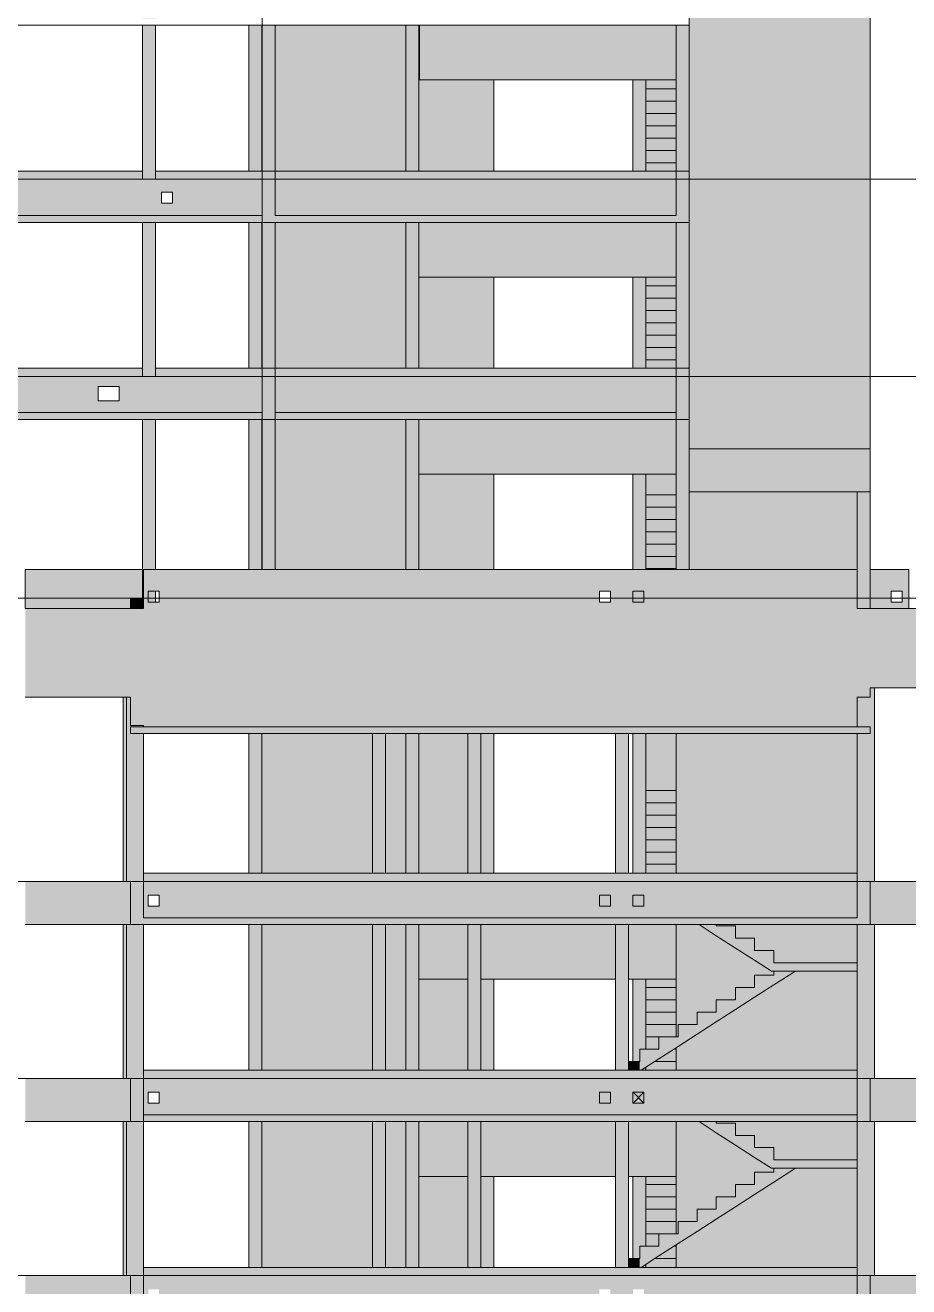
# Model space of a CAD drawing. Header units: centimetres. Extents: x -2136 to 34701, y -1430 to 84208.
# Drawn here: x 3988 to 5279, y 75527 to 77370 of the extents above; entities that cross this region are included whole.
import ezdxf

# ---------------------------------------------------------------- set-up
doc = ezdxf.new("R2010")
doc.units = ezdxf.units.CM
doc.linetypes.add('Centro', pattern=[3.175, 0.635, -0.47625, 1.5875, -0.47625])
for name, color, linetype, lineweight in [('A-FLOR', 7, 'Continuous', 18), ('A-FLOR-LEVL', 7, 'Continuous', 9), ('A-GENM', 7, 'Continuous', 18), ('A-WALL', 7, 'Continuous', 25), ('S-BEAM', 7, 'Continuous', 18), ('S-COLS', 7, 'Continuous', 18), ('S-STRS', 7, 'Continuous', 18)]:
    doc.layers.add(name, color=color, linetype=linetype, lineweight=lineweight)

# ---------------------------------------------------------------- blocks, each defined once
blk = doc.blocks.new('PED_FURO_RETANGULAR_R04_2020 _INSTÂNCIA_ - FURO RET-3648664-CT 004 K - CORTE ESQ_ 5PAV')
at = {"layer": 'A-GENM', "lineweight": 9}
for p, q in [((343, 75795), (327, 75811)), ((327, 75795), (343, 75811))]:
    blk.add_line(p, q, dxfattribs=at)

msp = doc.modelspace()

# ---------------------------------------------------------------- hatches: boundary and pattern name
at = {"layer": 'A-FLOR', "true_color": 0xc0c0c0}
for points in [[(3429.47, 77082), (4334.47, 77082), (4333.97, 77092), (3429.47, 77092)], [(4562.97, 77082), (4939.47, 77082), (4939.47, 77092), (4353.47, 77092), (4353.47, 77082), (4543.97, 77082)], [(3469.47, 76794), (4334.47, 76794), (4333.97, 76804), (3429.47, 76804), (3429.47, 76794)], [(4939.47, 76794), (4939.47, 76804), (4353.47, 76804), (4353.47, 76794), (4907.61, 76794)], [(5111.64, 76056), (5203.97, 76056), (5203.97, 76066), (4160.97, 76066), (4160.97, 76056), (5095.81, 76056)], [(5203.97, 75768), (5203.97, 75778), (4160.97, 75778), (4160.97, 75768), (5189.9, 75768)]]:
    msp.add_hatch(color=9, dxfattribs=at).paths.add_polyline_path(points, flags=0)
at = {"layer": 'A-FLOR', "true_color": 0xff8040}
msp.add_hatch(color=11, dxfattribs=at).paths.add_polyline_path([(5095.81, 76335), (5222.97, 76335), (5222.97, 76345), (4141.97, 76345), (4141.97, 76335), (4907.61, 76335)], flags=0)
at = {"layer": 'S-BEAM', "true_color": 0xc0c0c0}
for points in [[(4672.97, 77290), (4939.47, 77290), (4939.47, 77370), (4564.24, 77370), (4564.24, 77290), (4591.54, 77290)], [(3551.23, 77092), (4159.47, 77092), (4159.47, 77157), (3488.47, 77157), (3488.47, 77092), (3496.13, 77092)], [(4353.47, 77082), (4353.47, 77157), (4334.47, 77157), (4334.47, 77082), (4343.02, 77082)], [(4543.97, 77092), (4939.47, 77092), (4939.47, 77157), (4353.47, 77157), (4353.47, 77092), (4531.21, 77092)], [(4958.47, 77082), (4958.47, 77157), (4939.47, 77157), (4939.47, 77082)], [(4939.47, 77002), (4939.47, 77082), (4562.97, 77082), (4562.97, 77002), (4915.34, 77002)], [(4333.97, 76804), (4334.47, 76804), (4333.97, 76869), (4178.47, 76869), (4178.47, 76804)], [(4343.02, 76794), (4353.47, 76794), (4353.47, 76869), (4334.47, 76869), (4334.47, 76794)], [(4353.47, 76804), (4939.47, 76804), (4939.47, 76869), (4353.47, 76869), (4353.47, 76857)], [(4949.47, 76794), (4958.47, 76794), (4958.47, 76869), (4939.47, 76869), (4939.47, 76794)], [(4939.47, 76714), (4939.47, 76794), (4562.97, 76794), (4562.97, 76714), (4907.61, 76714)], [(4958.47, 76688), (5203.97, 76688), (5203.97, 76751), (4958.47, 76751), (4958.47, 76721.59)], [(5222.97, 76688), (5222.97, 76751), (5203.97, 76751), (5203.97, 76688)], [(4141.97, 76056), (4141.97, 76119), (3987.97, 76119), (3987.97, 76056), (4130.97, 76056)], [(4154.82, 76056), (4160.97, 76056), (4160.97, 76119), (4141.97, 76119), (4141.97, 76056)], [(5222.97, 76056), (5222.97, 76119), (5203.97, 76119), (5203.97, 76056)], [(5284, 76056), (5376.97, 76056), (5376.97, 76119), (5222.97, 76119), (5222.97, 76056)], [(4141.97, 75768), (4141.97, 75831), (3987.97, 75831), (3987.97, 75768), (4032.77, 75768)], [(4160.97, 75768), (4160.97, 75831), (4141.97, 75831), (4141.97, 75768), (4154.82, 75768)], [(5222.97, 75768), (5222.97, 75831), (5203.97, 75831), (5203.97, 75768)], [(5222.97, 75768), (5376.97, 75768), (5376.97, 75831), (5222.97, 75831), (5222.97, 75778)], [(4141.97, 75480.01), (4141.97, 75543.01), (3987.97, 75543.01), (3987.97, 75480.01), (4032.77, 75480.01)], [(4154.82, 75480.01), (4160.97, 75480.01), (4160.97, 75543.01), (4141.97, 75543.01), (4141.97, 75480.01)], [(5222.97, 75480.01), (5222.97, 75543.01), (5203.97, 75543.01), (5203.97, 75480.01)], [(5222.97, 75480.01), (5376.97, 75480.01), (5376.97, 75543.01), (5222.97, 75543.01), (5222.97, 75490.01)]]:
    msp.add_hatch(color=9, dxfattribs=at).paths.add_polyline_path(points, flags=0)
h = msp.add_hatch(color=9, dxfattribs=at)
h.paths.add_polyline_path([(4178.47, 77092), (4334.47, 77092), (4333.97, 77157), (4178.47, 77157), (4178.47, 77110)], flags=0)
h.paths.add_polyline_path([(4187.33, 77110), (4187.33, 77126), (4203.33, 77126), (4203.33, 77110)], flags=0)
h = msp.add_hatch(color=9, dxfattribs=at)
h.paths.add_polyline_path([(4135.36, 76804), (4159.47, 76804), (4159.47, 76869), (3488.47, 76869), (3488.47, 76804), (4094.38, 76804)], flags=0)
h.paths.add_polyline_path([(4125.38, 76821), (4094.38, 76821), (4094.38, 76842), (4125.38, 76842), (4125.38, 76821.87)], flags=0)
at = {"layer": 'S-BEAM', "true_color": 0xff8040}
for points in [[(4141.97, 76518), (4141.97, 76533), (4159.47, 76533), (4159.47, 76575), (3987.97, 76575), (3987.97, 76518), (4135.97, 76518)], [(4141.97, 76388), (4141.97, 76518), (3987.97, 76518), (3987.97, 76388)], [(4154.82, 76347), (4160.97, 76347), (4160.97, 76518), (4141.97, 76518), (4141.97, 76347)], [(5203.97, 76388), (5222.97, 76388), (5222.97, 76518), (5203.97, 76518), (5203.97, 76397.76)], [(5284, 76402), (5376.97, 76402), (5376.97, 76518), (5222.97, 76518), (5222.97, 76402)]]:
    msp.add_hatch(color=11, dxfattribs=at).paths.add_polyline_path(points, flags=0)
h = msp.add_hatch(color=11, dxfattribs=at)
h.paths.add_polyline_path([(5184.34, 76345), (5203.97, 76345), (5203.97, 76575), (4160.97, 76575), (4160.97, 76345), (5095.81, 76345)], flags=0)
h.paths.add_polyline_path([(4827.18, 76527), (4827.18, 76543), (4843.18, 76543), (4843.18, 76527)], flags=0)
h.paths.add_polyline_path([(4876.18, 76527), (4876.18, 76543), (4892.18, 76543), (4892.18, 76527)], flags=0)
h.paths.add_polyline_path([(4167.68, 76527), (4167.68, 76543), (4183.68, 76543), (4183.68, 76527), (4177.85, 76527)], flags=0)
h = msp.add_hatch(color=11, dxfattribs=at)
h.paths.add_polyline_path([(5279.23, 76518), (5279.23, 76575), (5222.97, 76575), (5222.97, 76518), (5263.87, 76518)], flags=0)
h.paths.add_polyline_path([(5269.72, 76527), (5253.72, 76527), (5253.72, 76543), (5269.72, 76543), (5269.72, 76533)], flags=0)
at = {"layer": 'S-BEAM', "true_color": 0xc0c0c0}
h = msp.add_hatch(color=9, dxfattribs=at)
h.paths.add_polyline_path([(5095.81, 76066), (5203.97, 76066), (5203.97, 76131), (4160.97, 76131), (4160.97, 76066), (5088.49, 76066)], flags=0)
h.paths.add_polyline_path([(4167.68, 76083), (4167.68, 76099), (4183.68, 76099), (4183.68, 76083)], flags=0)
h.paths.add_polyline_path([(4876.18, 76083), (4876.18, 76099), (4892.18, 76099), (4892.18, 76083)], flags=0)
h.paths.add_polyline_path([(4843.18, 76083), (4827.18, 76083), (4827.18, 76099), (4843.18, 76099)], flags=0)
h = msp.add_hatch(color=9, dxfattribs=at)
h.paths.add_polyline_path([(4634.97, 75976), (4634.97, 76056), (4562.97, 76056), (4562.97, 75976), (4591.54, 75976)], flags=0)
h.paths.add_polyline_path([(4850.47, 75976), (4850.47, 76056), (4653.97, 76056), (4653.97, 75976), (4719.41, 75976)], flags=0)
h.paths.add_polyline_path([(4939.47, 75976), (4939.47, 76056), (4869.47, 76056), (4869.47, 75976), (4907.61, 75976)], flags=0)
h.paths.add_polyline_path([(4827.18, 76083), (4843.18, 76083), (4843.18, 76099), (4827.18, 76099), (4827.18, 76084.2)], flags=0)
h.paths.add_polyline_path([(4892.18, 76083), (4892.18, 76099), (4876.18, 76099), (4876.18, 76083)], flags=0)
h = msp.add_hatch(color=9, dxfattribs=at)
h.paths.add_polyline_path([(4543.97, 75778), (5203.97, 75778), (5203.97, 75843), (4160.97, 75843), (4160.97, 75778), (4531.21, 75778)], flags=0)
h.paths.add_polyline_path([(4876.18, 75795), (4876.18, 75811), (4892.18, 75811), (4892.18, 75795)], flags=0)
h.paths.add_polyline_path([(4183.68, 75795), (4167.68, 75795), (4167.68, 75811), (4183.68, 75811)], flags=0)
h.paths.add_polyline_path([(4843.18, 75795), (4827.18, 75795), (4827.18, 75811), (4843.18, 75811)], flags=0)
h = msp.add_hatch(color=9, dxfattribs=at)
h.paths.add_polyline_path([(4892.18, 75688), (4939.47, 75688), (4939.47, 75768), (4869.47, 75768), (4869.47, 75688), (4876.18, 75688)], flags=0)
h.paths.add_polyline_path([(4653.97, 75688), (4850.47, 75688), (4850.47, 75768), (4653.97, 75768), (4653.97, 75749.33)], flags=0)
h.paths.add_polyline_path([(4591.54, 75688), (4634.97, 75688), (4634.97, 75768), (4562.97, 75768), (4562.97, 75688), (4584.79, 75688)], flags=0)
h.paths.add_polyline_path([(4827.18, 75795), (4843.18, 75795), (4843.18, 75811), (4827.18, 75811), (4827.18, 75796.2)], flags=0)
h.paths.add_polyline_path([(4892.18, 75795), (4892.18, 75811), (4876.18, 75811), (4876.18, 75795)], flags=0)
h = msp.add_hatch(color=9, dxfattribs=at)
h.paths.add_polyline_path([(4543.97, 75490.01), (5203.97, 75490.01), (5203.97, 75555.01), (4160.97, 75555.01), (4160.97, 75490.01), (4531.21, 75490.01)], flags=0)
h.paths.add_polyline_path([(4827.18, 75507.01), (4827.18, 75523.01), (4843.18, 75523.01), (4843.18, 75507.01)], flags=0)
h.paths.add_polyline_path([(4183.68, 75507.01), (4167.68, 75507.01), (4167.68, 75523.01), (4183.68, 75523.01)], flags=0)
h.paths.add_polyline_path([(4892.18, 75507.01), (4876.18, 75507.01), (4876.18, 75523.01), (4892.18, 75523.01)], flags=0)
at = {"layer": 'S-COLS', "true_color": 0xc0c0c0}
h = msp.add_hatch(color=9, dxfattribs=at)
h.paths.add_polyline_path([(4159.47, 77145), (4178.47, 77145), (4178.47, 77370), (4159.47, 77370), (4159.47, 77157)], flags=0)
h.paths.add_polyline_path([(4159.47, 77380), (4178.47, 77380.28), (4178.47, 77433), (4159.47, 77433)], flags=0)
for points in [[(5222.97, 77145), (5222.97, 77433), (4958.47, 77433), (4958.47, 77145), (5095.81, 77145)], [(4315.98, 77157), (4333.97, 77157), (4333.97, 77370), (4314.97, 77370), (4314.97, 77157)], [(4334.47, 77157), (4353.47, 77157), (4353.47, 77370), (4334.47, 77370), (4334.47, 77318.22)], [(4531.21, 77157), (4543.97, 77157), (4543.97, 77370), (4353.47, 77370), (4353.47, 77157), (4438.19, 77157)], [(4543.97, 77157), (4562.97, 77157), (4562.97, 77370), (4543.97, 77370), (4543.97, 77243.25)], [(4564.24, 77157), (4672.97, 77157), (4672.97, 77290), (4564.24, 77290), (4564.24, 77370), (4562.97, 77370), (4562.97, 77157)], [(4939.47, 77157), (4958.47, 77157), (4958.47, 77370), (4939.47, 77370), (4939.47, 77318.22)], [(4893.95, 77157), (4894.97, 77157), (4894.97, 77290), (4875.97, 77290), (4875.97, 77157)], [(4894.97, 77277), (4939.47, 77277), (4939.47, 77290), (4894.97, 77290)], [(5222.97, 76857), (5222.97, 77145), (4958.47, 77145), (4958.47, 76857), (5095.81, 76857)], [(4333.97, 76869), (4333.97, 77082), (4314.97, 77082), (4314.97, 76869), (4332.95, 76869)], [(4353.47, 76869), (4353.47, 77082), (4334.47, 77082), (4334.47, 76869), (4343.02, 76869)], [(4561.95, 76869), (4562.97, 76869), (4562.97, 77082), (4543.97, 77082), (4543.97, 76869)], [(4957.45, 76869), (4958.47, 76869), (4958.47, 77082), (4939.47, 77082), (4939.47, 76869)], [(4672.97, 76869), (4672.97, 77002), (4562.97, 77002), (4562.97, 76869)], [(4875.97, 76869), (4894.97, 76869), (4894.97, 77002), (4875.97, 77002), (4875.97, 76881)], [(4894.97, 76989), (4939.47, 76989), (4939.47, 77002), (4894.97, 77002)], [(4331.39, 76575), (4333.97, 76575), (4333.97, 76794), (4314.97, 76794), (4314.97, 76575)], [(4334.47, 76575), (4353.47, 76575), (4353.47, 76794), (4334.47, 76794), (4334.47, 76581.85)], [(4562.97, 76575), (4562.97, 76794), (4543.97, 76794), (4543.97, 76575)], [(4939.47, 76575), (4958.47, 76575), (4958.47, 76794), (4939.47, 76794), (4939.47, 76581.85)], [(4562.97, 76575), (4672.97, 76575), (4672.97, 76714), (4562.97, 76714), (4562.97, 76581.85)], [(4894.97, 76684), (4939.47, 76684), (4939.47, 76714), (4894.97, 76714)], [(5203.97, 76518), (5222.97, 76518), (5222.97, 76688), (5203.97, 76688), (5203.97, 76519.01)], [(4135.97, 75831), (4135.97, 76056), (4130.97, 76056), (4130.97, 75831)], [(4160.97, 75831), (4160.97, 76056), (4135.97, 76056), (4135.97, 75831), (4154.82, 75831)], [(4314.97, 75843), (4333.97, 75843), (4333.97, 76056), (4314.97, 76056), (4314.97, 75845.49)], [(4495.47, 75843), (4514.47, 75843), (4514.47, 76056), (4495.47, 76056), (4495.47, 75845.49)], [(4561.95, 75843), (4562.97, 75843), (4562.97, 76056), (4543.97, 76056), (4543.97, 75843)], [(4652.95, 75843), (4653.97, 75843), (4653.97, 76056), (4634.97, 76056), (4634.97, 75843)], [(4868.45, 75843), (4869.47, 75843), (4869.47, 76056), (4850.47, 76056), (4850.47, 75843)], [(5222.97, 75831), (5228.97, 75831), (5228.97, 76056), (5203.97, 76056), (5203.97, 75831)], [(4894.97, 75964), (4939.47, 75964), (4939.47, 75976), (4894.97, 75976)], [(4130.97, 75543.01), (4135.97, 75543.01), (4135.97, 75768), (4130.97, 75768), (4130.97, 75661.4)], [(4141.97, 75543.01), (4160.97, 75543.01), (4160.97, 75768), (4135.97, 75768), (4135.97, 75543.01)], [(4333.97, 75555.01), (4333.97, 75768), (4314.97, 75768), (4314.97, 75555.01), (4332.95, 75555.01)], [(4514.47, 75555.01), (4514.47, 75768), (4495.47, 75768), (4495.47, 75555.01), (4513.45, 75555.01)], [(4561.95, 75555.01), (4562.97, 75555.01), (4562.97, 75768), (4543.97, 75768), (4543.97, 75555.01)], [(4652.95, 75555.01), (4653.97, 75555.01), (4653.97, 75768), (4634.97, 75768), (4634.97, 75555.01)], [(4868.45, 75555.01), (4869.47, 75555.01), (4869.47, 75768), (4850.47, 75768), (4850.47, 75555.01)], [(5203.97, 75543.01), (5228.97, 75543.01), (5228.97, 75768), (5203.97, 75768), (5203.97, 75555.01)], [(4894.97, 75676), (4939.47, 75676), (4939.47, 75688), (4894.97, 75688)]]:
    msp.add_hatch(color=9, dxfattribs=at).paths.add_polyline_path(points, flags=0)
h = msp.add_hatch(color=9, dxfattribs=at)
h.paths.add_polyline_path([(4178.47, 76857), (4178.47, 77082), (4159.47, 77082), (4159.47, 76857)], flags=0)
h.paths.add_polyline_path([(4178.47, 77092), (4178.47, 77145), (4159.47, 77145), (4159.47, 77092)], flags=0)
h = msp.add_hatch(color=9, dxfattribs=at)
h.paths.add_polyline_path([(4333.97, 76869), (4334.47, 76869), (4333.97, 76950.03)], flags=0)
h.paths.add_polyline_path([(4353.47, 76869), (4543.97, 76869), (4543.97, 77082), (4353.47, 77082), (4353.47, 76950.03)], flags=0)
h = msp.add_hatch(color=9, dxfattribs=at)
h.paths.add_polyline_path([(4160.97, 76518), (4160.97, 76575), (4178.47, 76575), (4178.47, 76794), (4159.47, 76794), (4159.47, 76518)], flags=0)
h.paths.add_polyline_path([(4177.85, 76527), (4178.47, 76527), (4178.47, 76543), (4167.68, 76543), (4167.68, 76527)], flags=0)
h.paths.add_polyline_path([(4178.47, 76804), (4178.47, 76857), (4159.47, 76857), (4159.47, 76804)], flags=0)
h = msp.add_hatch(color=9, dxfattribs=at)
h.paths.add_polyline_path([(4958.47, 76575), (5203.97, 76575), (5203.97, 76688), (4958.47, 76688), (4958.47, 76581.85)], flags=0)
h.paths.add_polyline_path([(5222.97, 76751), (5222.97, 76857), (4958.47, 76857), (4958.47, 76751), (5203.97, 76751)], flags=0)
h = msp.add_hatch(color=9, dxfattribs=at)
h.paths.add_polyline_path([(4333.97, 76575), (4334.47, 76575), (4333.97, 76581.85)], flags=0)
h.paths.add_polyline_path([(4531.21, 76575), (4543.97, 76575), (4543.97, 76794), (4353.47, 76794), (4353.47, 76575), (4464.87, 76575)], flags=0)
h = msp.add_hatch(color=9, dxfattribs=at)
h.paths.add_polyline_path([(4892.18, 76533), (4892.18, 76543), (4876.18, 76543), (4876.18, 76533)], flags=0)
h.paths.add_polyline_path([(4875.97, 76575), (4894.97, 76575), (4894.97, 76714), (4875.97, 76714), (4875.97, 76581.85)], flags=0)
at = {"layer": 'S-COLS', "true_color": 0xff8040}
for points in [[(4159.47, 76518), (4159.47, 76533), (4141.97, 76533), (4141.97, 76518), (4154.82, 76518)], [(4130.97, 76119), (4135.97, 76119), (4135.97, 76388), (4130.97, 76388), (4130.97, 76213.67)], [(4160.97, 76119), (4160.97, 76335), (4141.97, 76335), (4141.97, 76345), (4160.97, 76345), (4160.97, 76347), (4141.97, 76347), (4141.97, 76388), (4135.97, 76388), (4135.97, 76119), (4154.82, 76119)], [(5203.97, 76119), (5228.97, 76119), (5228.97, 76402), (5222.97, 76402), (5222.97, 76388), (5203.97, 76388), (5203.97, 76345), (5222.97, 76345), (5222.97, 76335), (5203.97, 76335), (5203.97, 76131)], [(4333.97, 76131), (4333.97, 76335), (4314.97, 76335), (4314.97, 76131), (4315.62, 76131)], [(4495.47, 76131), (4514.47, 76131), (4514.47, 76335), (4495.47, 76335), (4495.47, 76213.67)], [(4562.97, 76131), (4562.97, 76335), (4543.97, 76335), (4543.97, 76131), (4562.32, 76131)], [(4653.12, 76131), (4653.97, 76131), (4653.97, 76335), (4634.97, 76335), (4634.97, 76131)], [(4850.47, 76131), (4869.47, 76131), (4869.47, 76335), (4850.47, 76335), (4850.47, 76213.67)], [(4894.97, 76252), (4939.47, 76252), (4939.47, 76335), (4894.97, 76335)], [(4939.47, 76131), (5203.97, 76131), (5203.97, 76335), (4939.47, 76335), (4939.47, 76213.67)]]:
    msp.add_hatch(color=11, dxfattribs=at).paths.add_polyline_path(points, flags=0)
h = msp.add_hatch(color=11, dxfattribs=at)
h.paths.add_polyline_path([(4875.97, 76131), (4894.97, 76131), (4894.97, 76335), (4875.97, 76335), (4875.97, 76213.67)], flags=0)
h.paths.add_polyline_path([(4876.18, 76527), (4892.18, 76527), (4892.18, 76533), (4876.18, 76533), (4876.18, 76527.46)], flags=0)
h = msp.add_hatch(color=11, dxfattribs=at)
h.paths.add_polyline_path([(4333.97, 76131), (4495.47, 76131), (4495.47, 76335), (4333.97, 76335), (4333.97, 76213.67)], flags=0)
h.paths.add_polyline_path([(4531.21, 76131), (4543.97, 76131), (4543.97, 76335), (4514.47, 76335), (4514.47, 76131)], flags=0)
h = msp.add_hatch(color=11, dxfattribs=at)
h.paths.add_polyline_path([(4562.97, 76131), (4634.97, 76131), (4634.97, 76335), (4562.97, 76335), (4562.97, 76213.67)], flags=0)
h.paths.add_polyline_path([(4653.97, 76131), (4672.97, 76131), (4672.97, 76335), (4653.97, 76335), (4653.97, 76213.67)], flags=0)
at = {"layer": 'S-COLS', "true_color": 0xc0c0c0}
h = msp.add_hatch(color=9, dxfattribs=at)
h.paths.add_polyline_path([(4333.97, 75843), (4495.47, 75843), (4495.47, 76056), (4333.97, 76056), (4333.97, 75845.49)], flags=0)
h.paths.add_polyline_path([(4514.47, 75843), (4543.97, 75843), (4543.97, 76056), (4514.47, 76056), (4514.47, 75845.49)], flags=0)
h = msp.add_hatch(color=9, dxfattribs=at)
h.paths.add_polyline_path([(4939.47, 75843), (5203.97, 75843), (5203.97, 75988), (5113.49, 75988), (4939.47, 75876.13), (4939.47, 75845.49)], flags=0)
h.paths.add_polyline_path([(4941.97, 75892), (4941.97, 75910), (4969.97, 75910), (4969.97, 75928), (4997.97, 75928), (4997.97, 75946), (5025.97, 75946), (5025.97, 75964), (5053.97, 75964), (5053.97, 75982), (5081.97, 75982), (5081.97, 75988), (5078.44, 75988), (4972.66, 76056), (4939.47, 76056), (4939.47, 75892)], flags=0)
h.paths.add_polyline_path([(5081.97, 76000), (5203.97, 76000), (5203.97, 76056), (4997.97, 76056), (4997.97, 76054), (5025.97, 76054), (5025.97, 76036), (5053.97, 76036), (5053.97, 76018), (5081.97, 76018), (5081.97, 76003.73)], flags=0)
h = msp.add_hatch(color=9, dxfattribs=at)
h.paths.add_polyline_path([(4634.97, 75843), (4634.97, 75976), (4562.97, 75976), (4562.97, 75843)], flags=0)
h.paths.add_polyline_path([(4672.97, 75843), (4672.97, 75976), (4653.97, 75976), (4653.97, 75843)], flags=0)
h = msp.add_hatch(color=9, dxfattribs=at)
h.paths.add_polyline_path([(4894.96, 75843), (4894.96, 75847.52), (4887.94, 75843), (4893.95, 75843)], flags=0)
h.paths.add_polyline_path([(4875.97, 75856), (4885.97, 75856), (4885.97, 75874), (4894.96, 75874), (4894.96, 75976), (4875.97, 75976), (4875.97, 75859.73)], flags=0)
h = msp.add_hatch(color=9, dxfattribs=at)
h.paths.add_polyline_path([(4343.02, 75555.01), (4495.47, 75555.01), (4495.47, 75768), (4333.97, 75768), (4333.97, 75555.01)], flags=0)
h.paths.add_polyline_path([(4514.47, 75555.01), (4543.97, 75555.01), (4543.97, 75768), (4514.47, 75768), (4514.47, 75624.2)], flags=0)
h = msp.add_hatch(color=9, dxfattribs=at)
h.paths.add_polyline_path([(4939.47, 75555.01), (5203.97, 75555.01), (5203.97, 75700), (5113.49, 75700), (4939.47, 75588.13), (4939.47, 75571.74)], flags=0)
h.paths.add_polyline_path([(4941.97, 75604), (4941.97, 75622), (4969.97, 75622), (4969.97, 75640), (4997.97, 75640), (4997.97, 75658), (5025.97, 75658), (5025.97, 75676), (5053.97, 75676), (5053.97, 75694), (5081.97, 75694), (5081.97, 75700), (5078.44, 75700), (4972.67, 75768), (4939.47, 75768), (4939.47, 75604)], flags=0)
h.paths.add_polyline_path([(5203.97, 75712), (5203.97, 75768), (4997.97, 75768), (4997.97, 75766), (5025.97, 75766), (5025.97, 75748), (5053.97, 75748), (5053.97, 75730), (5081.97, 75730), (5081.97, 75712), (5189.9, 75712)], flags=0)
h = msp.add_hatch(color=9, dxfattribs=at)
h.paths.add_polyline_path([(4634.97, 75555.01), (4634.97, 75688), (4562.97, 75688), (4562.97, 75555.01)], flags=0)
h.paths.add_polyline_path([(4653.97, 75555.01), (4672.97, 75555.01), (4672.97, 75688), (4653.97, 75688), (4653.97, 75661.4)], flags=0)
h = msp.add_hatch(color=9, dxfattribs=at)
h.paths.add_polyline_path([(4892.18, 75555.01), (4894.96, 75555.01), (4894.96, 75559.52), (4887.94, 75555.01)], flags=0)
h.paths.add_polyline_path([(4876.18, 75568), (4885.97, 75568), (4885.97, 75586), (4894.96, 75586), (4894.97, 75688), (4875.97, 75688), (4875.97, 75568)], flags=0)
at = {"layer": 'S-STRS', "true_color": 0xc0c0c0}
for points in [[(4939.47, 77259), (4939.47, 77277), (4894.97, 77277), (4894.97, 77259), (4907.61, 77259)], [(4907.61, 77241), (4939.47, 77241), (4939.47, 77259), (4894.97, 77259), (4894.97, 77241)], [(4907.61, 77223), (4939.47, 77223), (4939.47, 77241), (4894.97, 77241), (4894.97, 77223)], [(4907.61, 77205), (4939.47, 77205), (4939.47, 77223), (4894.97, 77223), (4894.97, 77205)], [(4907.61, 77187), (4939.47, 77187), (4939.47, 77205), (4894.97, 77205), (4894.97, 77187)], [(4907.61, 77169), (4939.47, 77169), (4939.47, 77187), (4894.97, 77187), (4894.97, 77169)], [(4907.61, 77157), (4939.47, 77157), (4939.47, 77169), (4894.97, 77169), (4894.97, 77157)], [(4939.47, 76971), (4939.47, 76989), (4894.97, 76989), (4894.97, 76971), (4907.61, 76971)], [(4894.97, 76953), (4939.47, 76953), (4939.47, 76971), (4894.97, 76971)], [(4939.47, 76935), (4939.47, 76953), (4894.97, 76953), (4894.97, 76935), (4907.61, 76935)], [(4907.61, 76917), (4939.47, 76917), (4939.47, 76935), (4894.97, 76935), (4894.97, 76917)], [(4907.61, 76899), (4939.47, 76899), (4939.47, 76917), (4894.97, 76917), (4894.97, 76899)], [(4907.61, 76881), (4939.47, 76881), (4939.47, 76899), (4894.97, 76899), (4894.97, 76881)], [(4907.61, 76869), (4939.47, 76869), (4939.47, 76881), (4894.97, 76881), (4894.97, 76869)], [(4939.47, 76666), (4939.47, 76684), (4894.97, 76684), (4894.97, 76666), (4907.61, 76666)], [(4907.61, 76648), (4939.47, 76648), (4939.47, 76666), (4894.97, 76666), (4894.97, 76648)], [(4907.61, 76630), (4939.47, 76630), (4939.47, 76648), (4894.97, 76648), (4894.97, 76630)], [(4907.61, 76612), (4939.47, 76612), (4939.47, 76630), (4894.97, 76630), (4894.97, 76612)], [(4894.97, 76594), (4939.47, 76594), (4939.47, 76612), (4894.97, 76612)], [(4907.61, 76576), (4939.47, 76576), (4939.47, 76594), (4894.97, 76594), (4894.97, 76576)], [(4907.61, 76575), (4939.47, 76575), (4939.47, 76576), (4894.97, 76576), (4894.97, 76575)], [(4894.97, 76234), (4939.47, 76234), (4939.47, 76252), (4894.97, 76252)], [(4907.61, 76216), (4939.47, 76216), (4939.47, 76234), (4894.97, 76234), (4894.97, 76216)], [(4939.47, 76198), (4939.47, 76216), (4894.97, 76216), (4894.97, 76198), (4907.61, 76198)], [(4939.47, 76180), (4939.47, 76198), (4894.97, 76198), (4894.97, 76180), (4931.21, 76180)], [(4939.47, 76162), (4939.47, 76180), (4894.97, 76180), (4894.97, 76162), (4920.51, 76162)], [(4939.47, 76144), (4939.47, 76162), (4894.97, 76162), (4894.97, 76144), (4909.82, 76144)], [(4902.09, 76131), (4939.47, 76131), (4939.47, 76144), (4894.97, 76144), (4894.97, 76131)], [(4997.97, 76039.73), (4997.97, 76056), (4972.66, 76056)], [(5025.97, 76021.73), (5025.97, 76054), (4997.97, 76054), (4997.97, 76039.73), (5013.76, 76029.58)], [(5053.97, 76003.73), (5053.97, 76036), (5025.97, 76036), (5025.97, 76021.73), (5031.78, 76018)], [(5078.44, 75988), (5081.97, 75988), (5081.97, 76018), (5053.97, 76018), (5053.97, 76003.73), (5059.78, 76000)], [(5203.97, 75988), (5203.97, 76000), (5081.97, 76000), (5081.97, 75988), (5145.28, 75988)], [(5053.97, 75949.73), (5081.97, 75967.73), (5081.97, 75982), (5053.97, 75982), (5053.97, 75964)], [(5081.97, 75967.73), (5113.49, 75988), (5081.97, 75988), (5081.97, 75982)], [(4939.47, 75946), (4939.47, 75964), (4894.97, 75964), (4894.97, 75946), (4907.61, 75946)], [(5025.97, 75931.73), (5053.97, 75949.73), (5053.97, 75964), (5025.97, 75964), (5025.97, 75946)], [(4907.61, 75928), (4939.47, 75928), (4939.47, 75946), (4894.97, 75946), (4894.97, 75928)], [(4997.97, 75913.73), (5025.97, 75931.73), (5025.97, 75946), (4997.97, 75946), (4997.97, 75928)], [(4907.61, 75910), (4939.47, 75910), (4939.47, 75928), (4894.97, 75928), (4894.97, 75910)], [(4969.97, 75895.73), (4997.97, 75913.73), (4997.97, 75928), (4969.97, 75928), (4969.97, 75910)], [(4907.61, 75892), (4939.47, 75892), (4939.47, 75910), (4894.97, 75910), (4894.97, 75892)], [(4941.97, 75877.73), (4969.97, 75895.73), (4969.97, 75910), (4941.97, 75910), (4941.97, 75892)], [(4913.97, 75859.73), (4941.97, 75877.73), (4941.97, 75892), (4913.97, 75892), (4913.97, 75874)], [(4887.94, 75843), (4913.97, 75859.73), (4913.97, 75874), (4885.97, 75874), (4885.97, 75843)], [(4908.16, 75856), (4939.47, 75856), (4939.47, 75874), (4936.16, 75874), (4913.97, 75859.73)], [(4869.47, 75843), (4885.97, 75843), (4885.97, 75856), (4869.47, 75856), (4869.47, 75845.49)], [(4907.61, 75843), (4939.47, 75843), (4939.47, 75856), (4907.61, 75855.65), (4894.96, 75847.52), (4894.97, 75843)], [(4997.97, 75751.74), (4997.97, 75768), (4972.67, 75768), (4975.77, 75766)], [(5025.97, 75733.74), (5025.97, 75766), (4997.97, 75766), (4997.97, 75751.74), (5001.71, 75749.33)], [(5053.97, 75715.74), (5053.97, 75748), (5025.97, 75748), (5025.97, 75733.74), (5031.2, 75730.37)], [(5078.44, 75700), (5081.97, 75700), (5081.97, 75730), (5053.97, 75730), (5053.97, 75715.74), (5059.77, 75712)], [(5203.97, 75700), (5203.97, 75712), (5081.97, 75712), (5081.97, 75700), (5189.9, 75700)], [(5053.97, 75661.74), (5081.97, 75679.74), (5081.97, 75694), (5053.97, 75694), (5053.97, 75676)], [(5081.97, 75679.74), (5113.49, 75700), (5081.97, 75700), (5081.97, 75694)], [(4907.61, 75658), (4939.47, 75658), (4939.47, 75676), (4894.97, 75676), (4894.97, 75658)], [(5025.97, 75643.74), (5053.97, 75661.74), (5053.97, 75676), (5025.97, 75676), (5025.97, 75658)], [(4907.61, 75640), (4939.47, 75640), (4939.47, 75658), (4894.97, 75658), (4894.97, 75640)], [(4997.97, 75625.74), (5025.97, 75643.74), (5025.97, 75658), (4997.97, 75658), (4997.97, 75640)], [(4907.61, 75622), (4939.47, 75622), (4939.47, 75640), (4894.97, 75640), (4894.97, 75622)], [(4969.97, 75607.74), (4997.97, 75625.74), (4997.97, 75640), (4969.97, 75640), (4969.97, 75622)], [(4907.61, 75604), (4939.47, 75604), (4939.47, 75622), (4894.97, 75622), (4894.97, 75604)], [(4941.97, 75589.74), (4969.97, 75607.74), (4969.97, 75622), (4941.97, 75622), (4941.97, 75604)], [(4913.97, 75571.74), (4941.97, 75589.74), (4941.97, 75604), (4913.97, 75604), (4913.97, 75586)], [(4885.97, 75555.01), (4887.94, 75555.01), (4913.97, 75571.74), (4913.97, 75586), (4885.97, 75586), (4885.97, 75568)], [(4921.3, 75568), (4939.47, 75568), (4939.47, 75586), (4936.16, 75586), (4908.16, 75568), (4913.97, 75568)], [(4883.48, 75555.01), (4885.97, 75555.01), (4885.97, 75568), (4869.47, 75568), (4869.47, 75555.01), (4876.18, 75555.01)], [(4894.96, 75555.01), (4939.47, 75555.01), (4939.47, 75568), (4907.61, 75567.65), (4894.96, 75559.52)]]:
    msp.add_hatch(color=9, dxfattribs=at).paths.add_polyline_path(points, flags=0)
h = msp.add_hatch(color=9, dxfattribs=at)
h.paths.add_polyline_path([(4913.97, 75874), (4913.97, 75892), (4894.96, 75892), (4894.97, 75874), (4907.61, 75874)], flags=0)
h.paths.add_polyline_path([(4936.16, 75874), (4939.47, 75874), (4939.47, 75876.13)], flags=0)
h = msp.add_hatch(color=9, dxfattribs=at)
h.paths.add_polyline_path([(4939.47, 75586), (4939.47, 75588.13), (4936.16, 75586)], flags=0)
h.paths.add_polyline_path([(4894.96, 75586), (4913.97, 75586), (4913.97, 75604), (4894.96, 75604)], flags=0)

# ---------------------------------------------------------------- linework, layer by layer
at = {"layer": 'A-FLOR', "lineweight": 9}
for p, q in [((4334.47, 77370), (3429.47, 77370)), ((4939.47, 77370), (4353.47, 77370)), ((3429.47, 77092), (4334.47, 77092)), ((4353.47, 77092), (4939.47, 77092)), ((4334.47, 77082), (3429.47, 77082)), ((4939.47, 77082), (4353.47, 77082)), ((3429.47, 76804), (4334.47, 76804)), ((4334.47, 76794), (3429.47, 76794)), ((4353.47, 76804), (4939.47, 76804)), ((4353.47, 76804), (4353.47, 76794)), ((4939.47, 76794), (4353.47, 76794)), ((4939.47, 76804), (4939.47, 76794)), ((4141.97, 76345), (5222.97, 76345)), ((4141.97, 76335), (4141.97, 76345)), ((5222.97, 76335), (4141.97, 76335)), ((5222.97, 76345), (5222.97, 76335)), ((4160.97, 76066), (5203.97, 76066)), ((5203.97, 76056), (4160.97, 76056)), ((4160.97, 75778), (5203.97, 75778)), ((5203.97, 75768), (4160.97, 75768))]:
    msp.add_line(p, q, dxfattribs=at)
at = {"layer": 'A-FLOR-LEVL', "linetype": 'Centro'}
for p, q in [((3025.22, 77145), (6823.81, 77145)), ((3025.22, 76857), (6823.81, 76857)), ((3025.22, 76533), (6823.81, 76533)), ((3025.22, 76119), (6823.81, 76119)), ((3025.22, 75831), (6823.81, 75831)), ((3025.22, 75543.01), (6823.81, 75543.01))]:
    msp.add_line(p, q, dxfattribs=at)
at = {"layer": 'A-WALL', "lineweight": 9}
msp.add_line((5279.08, 76575), (5279.08, 76518), dxfattribs=at)
at = {"layer": 'S-BEAM', "lineweight": 9}
for p, q in [((4334.47, 77445), (4334.47, 77370)), ((4958.47, 77370), (4958.47, 77445)), ((4334.47, 77370), (4353.47, 77370)), ((4564.24, 77290), (4564.24, 77370)), ((4939.47, 77370), (4958.47, 77370)), ((4564.24, 77290), (4939.47, 77290)), ((3488.47, 77157), (4159.47, 77157)), ((4159.47, 77157), (4159.47, 77145)), ((4178.47, 77157), (4178.47, 77145)), ((4178.47, 77157), (4334.47, 77157)), ((4353.47, 77157), (4334.47, 77157)), ((4334.47, 77157), (4334.47, 77082)), ((4353.47, 77157), (4939.47, 77157)), ((4353.47, 77092), (4353.47, 77157)), ((4958.47, 77157), (4939.47, 77157)), ((4939.47, 77157), (4939.47, 77092)), ((4958.47, 77082), (4958.47, 77157)), ((4187.33, 77126), (4203.33, 77126)), ((4187.33, 77110), (4187.33, 77126)), ((4203.33, 77126), (4203.33, 77110)), ((4203.33, 77110), (4187.33, 77110)), ((4334.47, 77082), (4353.47, 77082)), ((4939.47, 77082), (4958.47, 77082)), ((4562.97, 77002), (4939.47, 77002)), ((4159.47, 76869), (3488.47, 76869)), ((4159.47, 76869), (4159.47, 76857)), ((4178.47, 76869), (4334.47, 76869)), ((4178.47, 76869), (4178.47, 76857)), ((4353.47, 76869), (4334.47, 76869)), ((4334.47, 76869), (4334.47, 76794)), ((4353.47, 76869), (4939.47, 76869)), ((4353.47, 76804), (4353.47, 76869)), ((4958.47, 76869), (4939.47, 76869)), ((4939.47, 76869), (4939.47, 76804)), ((4958.47, 76794), (4958.47, 76869)), ((4094.38, 76842), (4125.38, 76842)), ((4094.38, 76821), (4094.38, 76842)), ((4125.38, 76842), (4125.38, 76821)), ((4125.38, 76821), (4094.38, 76821)), ((4334.47, 76794), (4353.47, 76794)), ((4353.47, 76794), (4353.47, 76804)), ((4939.47, 76804), (4939.47, 76794)), ((4939.47, 76794), (4958.47, 76794)), ((4958.47, 76751), (5203.97, 76751)), ((5203.97, 76751), (5222.97, 76751)), ((5222.97, 76751), (5222.97, 76688)), ((4562.97, 76714), (4939.47, 76714)), ((5203.97, 76688), (4958.47, 76688)), ((5222.97, 76688), (5203.97, 76688)), ((3987.97, 76518), (3987.97, 76575)), ((3987.97, 76575), (4159.47, 76575)), ((4160.97, 76518), (4160.97, 76575)), ((4160.97, 76575), (5203.97, 76575)), ((5203.97, 76575), (5203.97, 76518)), ((5222.97, 76575), (5279.23, 76575)), ((4167.68, 76543), (4183.68, 76543)), ((4167.68, 76527), (4167.68, 76543)), ((4183.68, 76543), (4183.68, 76527)), ((4827.18, 76543), (4843.18, 76543)), ((4827.18, 76527), (4827.18, 76543)), ((4843.18, 76543), (4843.18, 76527)), ((4876.18, 76543), (4892.18, 76543)), ((4876.18, 76527), (4876.18, 76543)), ((4892.18, 76543), (4892.18, 76527)), ((5253.72, 76543), (5269.72, 76543)), ((5253.72, 76527), (5253.72, 76543)), ((5269.72, 76543), (5269.72, 76527)), ((3987.97, 76518), (4141.97, 76518)), ((4141.97, 76518), (4160.97, 76518)), ((4183.68, 76527), (4167.68, 76527)), ((4843.18, 76527), (4827.18, 76527)), ((4892.18, 76527), (4876.18, 76527)), ((5203.97, 76518), (5222.97, 76518)), ((5222.97, 76518), (5376.97, 76518)), ((5269.72, 76527), (5253.72, 76527)), ((3987.97, 76388), (4141.97, 76388)), ((4141.97, 76347), (4141.97, 76388)), ((5222.97, 76388), (5203.97, 76388)), ((5203.97, 76388), (5203.97, 76345)), ((5222.97, 76402), (5222.97, 76388)), ((5222.97, 76402), (5376.97, 76402)), ((4160.97, 76347), (4141.97, 76347)), ((4160.97, 76345), (4160.97, 76347)), ((4160.97, 76119), (4160.97, 76131)), ((4160.97, 76131), (5203.97, 76131)), ((5203.97, 76131), (5203.97, 76119)), ((3987.97, 76119), (4141.97, 76119)), ((4160.97, 76119), (4141.97, 76119)), ((4141.97, 76119), (4141.97, 76056)), ((4160.97, 76066), (4160.97, 76119)), ((5222.97, 76119), (5203.97, 76119)), ((5203.97, 76119), (5203.97, 76066)), ((5222.97, 76056), (5222.97, 76119)), ((5222.97, 76119), (5376.97, 76119)), ((4167.68, 76099), (4183.68, 76099)), ((4167.68, 76083), (4167.68, 76099)), ((4183.68, 76099), (4183.68, 76083)), ((4827.18, 76099), (4843.18, 76099)), ((4827.18, 76083), (4827.18, 76099)), ((4843.18, 76099), (4843.18, 76083)), ((4876.18, 76099), (4892.18, 76099)), ((4876.18, 76083), (4876.18, 76099)), ((4892.18, 76099), (4892.18, 76083)), ((4183.68, 76083), (4167.68, 76083)), ((4843.18, 76083), (4827.18, 76083)), ((4892.18, 76083), (4876.18, 76083)), ((3987.97, 76056), (4141.97, 76056)), ((4141.97, 76056), (4160.97, 76056)), ((5203.97, 76056), (5222.97, 76056)), ((5222.97, 76056), (5376.97, 76056)), ((4562.97, 75976), (4634.97, 75976)), ((4653.97, 75976), (4850.47, 75976)), ((4869.47, 75976), (4939.47, 75976)), ((4160.97, 75831), (4160.97, 75843)), ((4160.97, 75843), (5203.97, 75843)), ((5203.97, 75843), (5203.97, 75831)), ((3987.97, 75831), (4141.97, 75831)), ((4160.97, 75831), (4141.97, 75831)), ((4141.97, 75831), (4141.97, 75768)), ((4160.97, 75778), (4160.97, 75831)), ((5222.97, 75831), (5203.97, 75831)), ((5203.97, 75831), (5203.97, 75778)), ((5222.97, 75768), (5222.97, 75831)), ((5222.97, 75831), (5376.97, 75831)), ((4167.68, 75811), (4183.68, 75811)), ((4167.68, 75795), (4167.68, 75811)), ((4183.68, 75795), (4167.68, 75795)), ((4183.68, 75811), (4183.68, 75795)), ((4827.18, 75811), (4843.18, 75811)), ((4827.18, 75795), (4827.18, 75811)), ((4843.18, 75795), (4827.18, 75795)), ((4843.18, 75811), (4843.18, 75795)), ((4876.18, 75811), (4892.18, 75811)), ((4876.18, 75795), (4876.18, 75811)), ((4892.18, 75795), (4876.18, 75795)), ((4892.18, 75811), (4892.18, 75795)), ((4160.97, 75768), (4160.97, 75778)), ((5203.97, 75778), (5203.97, 75768)), ((3987.97, 75768), (4141.97, 75768)), ((4141.97, 75768), (4160.97, 75768)), ((5203.97, 75768), (5222.97, 75768)), ((5222.97, 75768), (5376.97, 75768)), ((4562.97, 75688), (4634.97, 75688)), ((4653.97, 75688), (4850.47, 75688)), ((4869.47, 75688), (4939.47, 75688)), ((4160.97, 75543.01), (4160.97, 75555.01)), ((4160.97, 75555.01), (5203.97, 75555.01)), ((5203.97, 75555.01), (5203.97, 75543.01)), ((3987.97, 75543.01), (4141.97, 75543.01)), ((4160.97, 75543.01), (4141.97, 75543.01)), ((4141.97, 75543.01), (4141.97, 75480.01)), ((4160.97, 75490.01), (4160.97, 75543.01)), ((5222.97, 75543.01), (5203.97, 75543.01)), ((5203.97, 75543.01), (5203.97, 75490.01)), ((5222.97, 75480.01), (5222.97, 75543.01)), ((5222.97, 75543.01), (5376.97, 75543.01))]:
    msp.add_line(p, q, dxfattribs=at)
at = {"layer": 'S-COLS', "lineweight": 9}
for p, q in [((5222.97, 77433), (5222.97, 77145)), ((4159.47, 77370), (4159.47, 77145)), ((4178.47, 77145), (4178.47, 77370)), ((4314.97, 77370), (4314.97, 77157)), ((4333.97, 77370), (4333.97, 77157)), ((4334.47, 77370), (4334.47, 77157)), ((4353.47, 77370), (4353.47, 77157)), ((4543.97, 77370), (4543.97, 77157)), ((4562.97, 77370), (4562.97, 77157)), ((4939.47, 77370), (4939.47, 77157)), ((4958.47, 77157), (4958.47, 77370)), ((4672.97, 77290), (4672.97, 77157)), ((4875.97, 77290), (4875.97, 77157)), ((4894.97, 77290), (4894.97, 77205)), ((4178.47, 77145), (4159.47, 77145)), ((4178.47, 77145), (4159.47, 77145)), ((5222.97, 77145), (4958.47, 77145)), ((5222.97, 77145), (4958.47, 77145)), ((5222.97, 77145), (5222.97, 76857)), ((4159.47, 77082), (4159.47, 76857)), ((4178.47, 76857), (4178.47, 77082)), ((4314.97, 77082), (4314.97, 76869)), ((4333.97, 77082), (4333.97, 76868.96)), ((4334.47, 77082), (4334.47, 76869)), ((4353.47, 77082), (4353.47, 76869)), ((4543.97, 77082), (4543.97, 76869)), ((4562.97, 77082), (4562.97, 76869)), ((4939.47, 77082), (4939.47, 76869)), ((4958.47, 76869), (4958.47, 77082)), ((4672.97, 77002), (4672.97, 76869)), ((4875.97, 77002), (4875.97, 76869)), ((4894.97, 77002), (4894.97, 76917)), ((4178.47, 76857), (4159.47, 76857)), ((4178.47, 76857), (4159.47, 76857)), ((5222.97, 76857), (4958.47, 76857)), ((5222.97, 76857), (4958.47, 76857)), ((5222.97, 76857), (5222.97, 76751)), ((4159.47, 76794), (4159.47, 76518)), ((4178.47, 76575), (4178.47, 76794)), ((4314.97, 76794), (4314.97, 76575)), ((4333.97, 76794), (4333.97, 76575)), ((4334.47, 76794), (4334.47, 76575)), ((4353.47, 76794), (4353.47, 76575)), ((4543.97, 76794), (4543.97, 76575)), ((4562.97, 76794), (4562.97, 76575)), ((4939.47, 76794), (4939.47, 76575)), ((4958.47, 76575), (4958.47, 76794)), ((4672.97, 76714), (4672.97, 76575)), ((4875.97, 76714), (4875.97, 76575)), ((4894.97, 76714), (4894.97, 76612)), ((5203.97, 76688), (5203.97, 76575)), ((5222.97, 76518), (5222.97, 76688)), ((4141.97, 76533), (4141.97, 76518)), ((4159.47, 76533), (4141.97, 76533)), ((4178.47, 76527), (4178.47, 76543)), ((4892.18, 76533), (4876.18, 76533)), ((4892.18, 76533), (4876.18, 76533)), ((5222.97, 76533), (5203.97, 76533)), ((5222.97, 76518), (5222.97, 76533)), ((4130.97, 76388), (4130.97, 76119)), ((4135.97, 76388), (4135.97, 76119)), ((5228.97, 76119), (5228.97, 76402)), ((4160.97, 76131), (4160.97, 76335)), ((4314.97, 76335), (4314.97, 76131)), ((4333.97, 76335), (4333.97, 76131)), ((4495.47, 76335), (4495.47, 76131)), ((4514.47, 76131), (4514.47, 76335)), ((4543.97, 76335), (4543.97, 76131)), ((4562.97, 76335), (4562.97, 76131)), ((4634.97, 76335), (4634.97, 76131)), ((4653.97, 76131), (4653.97, 76335)), ((4672.97, 76335), (4672.97, 76131)), ((4850.47, 76335), (4850.47, 76131)), ((4869.47, 76131), (4869.47, 76335)), ((4875.97, 76335), (4875.97, 76131)), ((4894.97, 76335), (4894.97, 76180)), ((4939.47, 76131), (4939.47, 76335)), ((5203.97, 76335), (5203.97, 76131)), ((4130.97, 76056), (4130.97, 75831)), ((4135.97, 76056), (4135.97, 75831)), ((4160.97, 75843), (4160.97, 76056)), ((4314.97, 76056), (4314.97, 75843)), ((4333.97, 76056), (4333.97, 75843)), ((4495.47, 76056), (4495.47, 75843)), ((4514.47, 75843), (4514.47, 76056)), ((4543.97, 76056), (4543.97, 75843)), ((4562.97, 76056), (4562.97, 75843)), ((4634.97, 76056), (4634.97, 75843)), ((4653.97, 75843), (4653.97, 76056)), ((4850.47, 76056), (4850.47, 75843)), ((4869.47, 75843), (4869.47, 76056)), ((4939.47, 75892), (4939.47, 76056)), ((5203.97, 76056), (5203.97, 75843)), ((5228.97, 75831), (5228.97, 76056)), ((4672.97, 75976), (4672.97, 75843)), ((4875.97, 75976), (4875.97, 75856)), ((4894.97, 75976), (4894.97, 75892)), ((4939.47, 75843), (4939.47, 75876.13)), ((4130.97, 75768), (4130.97, 75543.01)), ((4135.97, 75768), (4135.97, 75543.01)), ((4160.97, 75555.01), (4160.97, 75768)), ((4314.97, 75768), (4314.97, 75555.01)), ((4333.97, 75768), (4333.97, 75555.01)), ((4495.47, 75768), (4495.47, 75555.01)), ((4514.47, 75555.01), (4514.47, 75768)), ((4543.97, 75768), (4543.97, 75555.01)), ((4562.97, 75768), (4562.97, 75555.01)), ((4634.97, 75768), (4634.97, 75555.01)), ((4653.97, 75555.01), (4653.97, 75768)), ((4850.47, 75768), (4850.47, 75555.01)), ((4869.47, 75555.01), (4869.47, 75768)), ((4939.47, 75604), (4939.47, 75768)), ((5203.97, 75768), (5203.97, 75555.01)), ((5228.97, 75543.01), (5228.97, 75768)), ((4672.97, 75688), (4672.97, 75555.01)), ((4875.97, 75688), (4875.97, 75568)), ((4894.97, 75688), (4894.97, 75604)), ((4939.47, 75555.01), (4939.47, 75588.13))]:
    msp.add_line(p, q, dxfattribs=at)
at = {"layer": 'S-STRS', "lineweight": 9}
for p, q in [((4894.97, 77277), (4939.47, 77277)), ((4894.97, 77259), (4939.47, 77259)), ((4894.97, 77241), (4939.47, 77241)), ((4894.97, 77223), (4939.47, 77223)), ((4894.97, 77205), (4939.47, 77205)), ((4894.97, 77187), (4894.97, 77205)), ((4894.97, 77187), (4939.47, 77187)), ((4894.97, 77169), (4894.97, 77187)), ((4894.97, 77169), (4939.47, 77169)), ((4894.97, 77157), (4894.97, 77169)), ((4894.97, 76989), (4939.47, 76989)), ((4894.97, 76971), (4939.47, 76971)), ((4894.97, 76953), (4939.47, 76953)), ((4894.97, 76935), (4939.47, 76935)), ((4894.97, 76917), (4939.47, 76917)), ((4894.97, 76899), (4894.97, 76917)), ((4894.97, 76899), (4939.47, 76899)), ((4894.97, 76881), (4894.97, 76899)), ((4894.97, 76881), (4939.47, 76881)), ((4894.97, 76869), (4894.97, 76881)), ((4894.97, 76684), (4939.47, 76684)), ((4894.97, 76666), (4939.47, 76666)), ((4894.97, 76648), (4939.47, 76648)), ((4894.97, 76630), (4939.47, 76630)), ((4894.97, 76612), (4939.47, 76612)), ((4894.97, 76594), (4894.97, 76612)), ((4894.97, 76594), (4939.47, 76594)), ((4894.97, 76576), (4894.97, 76594)), ((4894.97, 76576), (4939.47, 76576)), ((4894.97, 76575), (4894.97, 76576)), ((4894.97, 76252), (4939.47, 76252)), ((4894.97, 76234), (4939.47, 76234)), ((4894.97, 76216), (4939.47, 76216)), ((4894.97, 76198), (4939.47, 76198)), ((4894.97, 76180), (4939.47, 76180)), ((4894.97, 76162), (4894.97, 76180)), ((4894.97, 76162), (4939.47, 76162)), ((4894.97, 76144), (4894.97, 76162)), ((4894.97, 76144), (4939.47, 76144)), ((4894.97, 76131), (4894.97, 76144)), ((4972.66, 76056), (4997.97, 76039.73)), ((4997.97, 76054), (4997.97, 76056)), ((4997.97, 76054), (5025.97, 76054)), ((5025.97, 76036), (5025.97, 76054)), ((4997.97, 76039.73), (5025.97, 76021.73)), ((5025.97, 76036), (5053.97, 76036)), ((5053.97, 76018), (5053.97, 76036)), ((5025.97, 76021.73), (5053.97, 76003.73)), ((5053.97, 76018), (5078.44, 76018)), ((5078.44, 76018), (5081.97, 76018)), ((5081.97, 76000), (5081.97, 76018)), ((5053.97, 76003.73), (5078.44, 75988)), ((5081.97, 76000), (5203.97, 76000)), ((5053.97, 75982), (5081.97, 75982)), ((5053.97, 75964), (5053.97, 75982)), ((5078.44, 75988), (5081.97, 75988)), ((5081.97, 75982), (5081.97, 75988)), ((5081.97, 75988), (5203.97, 75988)), ((5113.49, 75988), (5081.97, 75967.73)), ((4894.97, 75964), (4939.47, 75964)), ((5025.97, 75964), (5053.97, 75964)), ((5025.97, 75946), (5025.97, 75964)), ((5053.97, 75949.73), (5081.97, 75967.73)), ((4894.97, 75946), (4939.47, 75946)), ((4997.97, 75946), (5025.97, 75946)), ((4997.97, 75928), (4997.97, 75946)), ((5025.97, 75931.73), (5053.97, 75949.73)), ((4894.97, 75928), (4939.47, 75928)), ((4969.97, 75928), (4997.97, 75928)), ((4969.97, 75910), (4969.97, 75928)), ((4997.97, 75913.73), (5025.97, 75931.73)), ((4894.97, 75910), (4939.47, 75910)), ((4941.97, 75910), (4969.97, 75910)), ((4941.97, 75892), (4941.97, 75910)), ((4969.97, 75895.73), (4997.97, 75913.73)), ((4894.96, 75892), (4913.97, 75892)), ((4894.96, 75874), (4894.96, 75892)), ((4913.97, 75892), (4941.97, 75892)), ((4913.97, 75874), (4913.97, 75892)), ((4941.97, 75877.73), (4969.97, 75895.73)), ((4885.97, 75874), (4913.97, 75874)), ((4885.97, 75856), (4885.97, 75874)), ((4913.97, 75859.73), (4941.97, 75877.73)), ((4936.16, 75874), (4939.47, 75874)), ((4869.47, 75856), (4885.97, 75856)), ((4887.94, 75843), (4913.97, 75859.73)), ((4908.16, 75856), (4939.47, 75856)), ((4894.96, 75843), (4894.96, 75847.52)), ((4972.67, 75768), (4997.97, 75751.74)), ((4997.97, 75766), (4997.97, 75768)), ((4997.97, 75766), (5025.97, 75766)), ((5025.97, 75748), (5025.97, 75766)), ((4997.97, 75751.74), (5025.97, 75733.74)), ((5025.97, 75748), (5053.97, 75748)), ((5053.97, 75730), (5053.97, 75748)), ((5025.97, 75733.74), (5053.97, 75715.74)), ((5053.97, 75730), (5078.44, 75730)), ((5078.44, 75730), (5081.97, 75730)), ((5081.97, 75712), (5081.97, 75730)), ((5053.97, 75715.74), (5078.44, 75700)), ((5081.97, 75712), (5203.97, 75712)), ((5053.97, 75694), (5081.97, 75694)), ((5053.97, 75676), (5053.97, 75694)), ((5078.44, 75700), (5081.97, 75700)), ((5081.97, 75694), (5081.97, 75700)), ((5081.97, 75700), (5203.97, 75700)), ((5113.49, 75700), (5081.97, 75679.74)), ((4894.97, 75676), (4939.47, 75676)), ((5025.97, 75676), (5053.97, 75676)), ((5025.97, 75658), (5025.97, 75676)), ((5053.97, 75661.74), (5081.97, 75679.74)), ((4894.97, 75658), (4939.47, 75658)), ((4997.97, 75658), (5025.97, 75658)), ((4997.97, 75640), (4997.97, 75658)), ((5025.97, 75643.74), (5053.97, 75661.74)), ((4894.97, 75640), (4939.47, 75640)), ((4969.97, 75640), (4997.97, 75640)), ((4969.97, 75622), (4969.97, 75640)), ((4997.97, 75625.74), (5025.97, 75643.74)), ((4894.97, 75622), (4939.47, 75622)), ((4941.97, 75622), (4969.97, 75622)), ((4941.97, 75604), (4941.97, 75622)), ((4969.97, 75607.74), (4997.97, 75625.74)), ((4894.96, 75604), (4913.97, 75604)), ((4894.96, 75586), (4894.96, 75604)), ((4913.97, 75604), (4941.97, 75604)), ((4913.97, 75586), (4913.97, 75604)), ((4941.97, 75589.74), (4969.97, 75607.74)), ((4885.97, 75586), (4913.97, 75586)), ((4885.97, 75568), (4885.97, 75586)), ((4913.97, 75571.74), (4941.97, 75589.74)), ((4936.16, 75586), (4939.47, 75586)), ((4869.47, 75568), (4885.97, 75568)), ((4887.94, 75555.01), (4913.97, 75571.74)), ((4894.96, 75555.01), (4894.96, 75559.52)), ((4908.16, 75568), (4939.47, 75568))]:
    msp.add_line(p, q, dxfattribs=at)

# ---------------------------------------------------------------- block references
at = {"layer": 'A-GENM', "lineweight": 9}
msp.add_blockref('PED_FURO_RETANGULAR_R04_2020 _INSTÂNCIA_ - FURO RET-3648664-CT 004 K - CORTE ESQ_ 5PAV', (4549.22, 0), dxfattribs=at)

doc.saveas('drawing.dxf')
